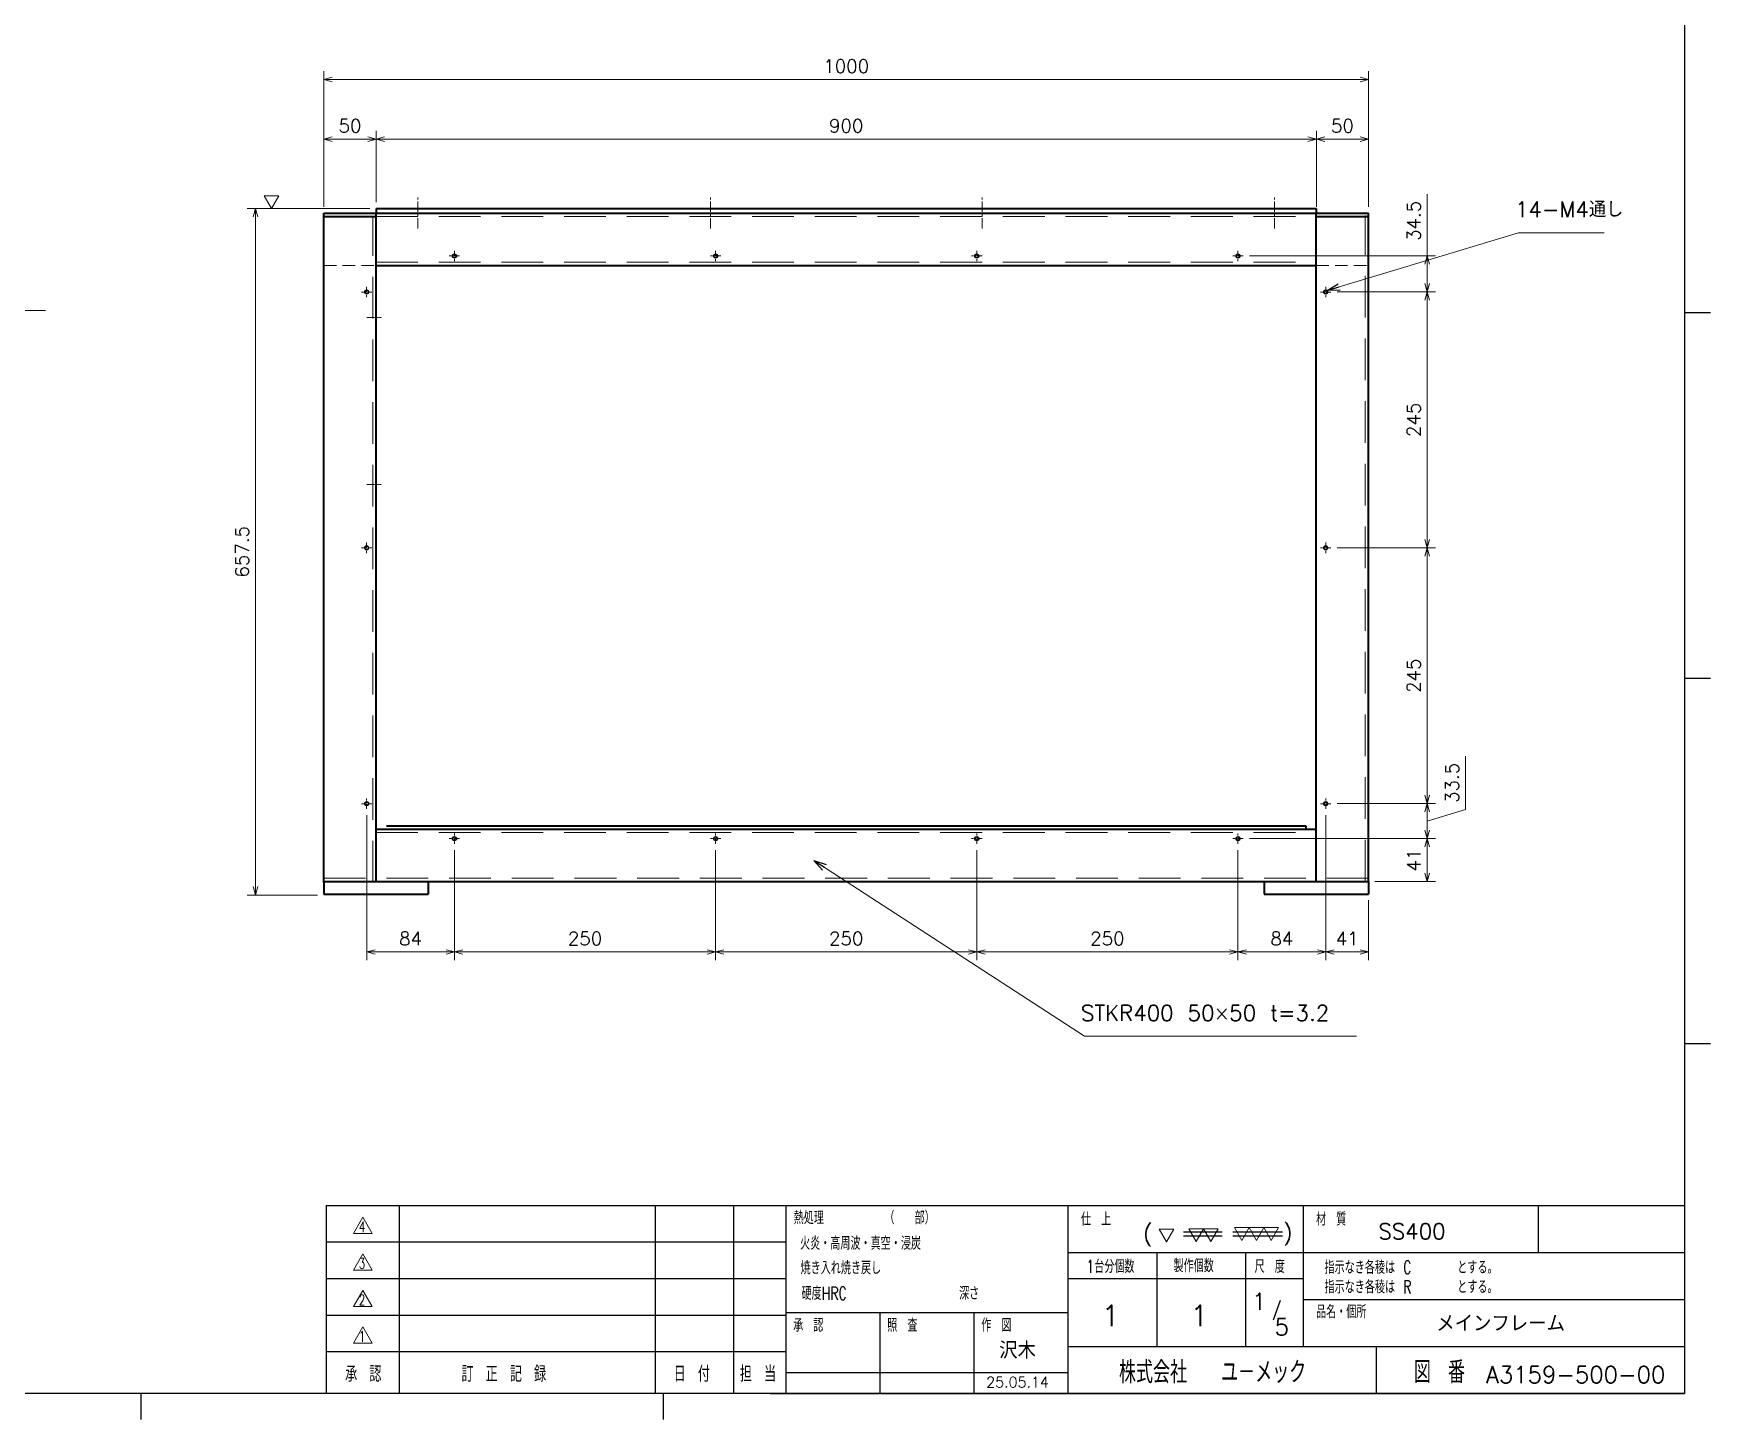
# Model space of a CAD drawing. Header units: millimetres. Extents: x 6568 to 10713, y -5304 to -2399.
# Drawn here: x 9082 to 10688, y -5244 to -3917 of the extents above; entities that cross this region are included whole.
import ezdxf
from ezdxf.enums import TextEntityAlignment as Align

# ---------------------------------------------------------------- set-up
doc = ezdxf.new("R2010")
doc.units = ezdxf.units.MM
doc.header["$LTSCALE"] = 8
doc.header["$MEASUREMENT"] = 0
doc.linetypes.add('CENTER', pattern=[2, 1.25, -0.25, 0.25, -0.25])
doc.linetypes.add('DASHED', pattern=[0.75, 0.5, -0.25])
doc.layers.add('DIMENSION', color=5, linetype='Continuous', lineweight=15)
doc.layers.add('寸法', color=143, linetype='Continuous', lineweight=15)
for name, color, linetype in [('TXT1', 5, 'Continuous'), ('図面枠', 6, 'Continuous'), ('文字', 3, 'Continuous')]:
    doc.layers.add(name, color=color, linetype=linetype)
doc.styles.get("Standard").update_dxf_attribs({"font": 'txt.shx', "bigfont": 'extfont.shx'})
doc.dimstyles.get("Standard").update_dxf_attribs({"dimtxt": 3.2, "dimasz": 2.5, "dimexe": 1.5, "dimexo": 2, "dimgap": 1, "dimtad": 3, "dimdec": 3, "dimdsep": 46, "dimtxsty": 'Standard', "dimblk": 'OPEN30', "dimcen": 0.1, "dimclrd": 5, "dimclre": 5, "dimclrt": 5, "dimazin": 2, "dimtfac": 0.4, "dimtdec": 3, "dimtmove": 0, "dimatfit": 3, "dimldrblk": 'OPEN30', "dimfxl": 1, "dimtolj": 2, "dimlwd": 15, "dimlwe": 15, "dimarcsym": 0})
doc.dimstyles.new('STANDARD$0', dxfattribs={"dimtxt": 0.18, "dimasz": 0.18, "dimexe": 0.18, "dimexo": 0.0625, "dimgap": 0.09, "dimtad": 0, "dimtih": 1, "dimtoh": 1, "dimdec": 4, "dimzin": 0, "dimdsep": 46, "dimtxsty": 'Standard', "dimcen": 0.09, "dimadec": 0, "dimazin": 0, "dimtfac": 1, "dimtdec": 4, "dimtofl": 0, "dimtmove": 0, "dimatfit": 3, "dimfxl": 1, "dimtolj": 1, "dimtzin": 0, "dimarcsym": 0})

# ---------------------------------------------------------------- blocks, each defined once
blk = doc.blocks.new('P1BA02')
for p, q in [((-1.5, 2.6), (1.5, 2.6)), ((0, 0), (-1.5, 2.6)), ((1.5, 2.6), (0, 0)), ((3, 0), (1.5, 2.6)), ((1.5, 2.6), (4.5, 2.6)), ((4.5, 2.6), (3, 0))]:
    blk.add_line(p, q)
blk = doc.blocks.new('P1BA03')
for p, q in [((-1.5, 2.6), (1.5, 2.6)), ((0, 0), (-1.5, 2.6)), ((1.5, 2.6), (0, 0)), ((1.5, 2.6), (4.5, 2.6)), ((3, 0), (1.5, 2.6)), ((4.5, 2.6), (3, 0)), ((6, 0), (4.5, 2.6)), ((4.5, 2.6), (7.5, 2.6)), ((7.5, 2.6), (6, 0))]:
    blk.add_line(p, q)
blk = doc.blocks.new('P1BA01')
for p, q in [((0, 0), (-1.5, 2.6)), ((-1.5, 2.6), (1.5, 2.6)), ((1.5, 2.6), (0, 0))]:
    blk.add_line(p, q)
blk = doc.blocks.new('YumA1')
at = {"layer": '図面枠', "color": 6, "linetype": 'Continuous'}
for p, q in [((819, 571), (819, 17)), ((819, 109), (819, 17)), ((559, 53), (819, 53)), ((559, 53), (559, 17)), ((573, 53), (573, 17)), ((622, 53), (622, 17)), ((637, 53), (637, 17)), ((647, 53), (647, 17)), ((701, 53), (701, 17)), ((746, 53), (746, 26)), ((791, 53), (791, 44)), ((559, 46), (647, 46)), ((701, 44), (819, 44)), ((718, 44), (718, 26)), ((735, 44), (735, 26)), ((559, 39), (647, 39)), ((701, 39), (746, 39)), ((647, 32.5), (701, 32.5)), ((665, 32.5), (665, 17)), ((683, 32.5), (683, 17)), ((746, 35), (819, 35)), ((559, 32), (647, 32)), ((701, 26), (819, 26)), ((760, 26), (760, 17)), ((559, 25), (647, 25)), ((647, 21), (701, 21)), ((644, 17), (819, 17))]:
    blk.add_line(p, q, dxfattribs=at)
at = {"layer": '図面枠', "color": 3, "linetype": 'Continuous'}
for p, q in [((819, 224), (824, 224)), ((819, 154), (824, 154)), ((819, 84), (824, 84)), ((523.5, 17), (523.5, 12)), ((623.5, 17), (623.5, 12))]:
    blk.add_line(p, q, dxfattribs=at)
at = {"layer": '図面枠', "linetype": 'Continuous'}
blk.add_line((819, 17), (28, 17), dxfattribs=at)
at = {"layer": '寸法'}
for p, q in [((566, 50.72), (564.21, 47.62)), ((566, 50.72), (567.79, 47.62)), ((564.21, 47.62), (567.79, 47.62)), ((566, 43.72), (564.21, 40.62)), ((566, 43.72), (567.79, 40.62)), ((564.21, 40.62), (567.79, 40.62)), ((566, 36.72), (564.21, 33.62)), ((566, 36.72), (567.79, 33.62)), ((564.21, 33.62), (567.79, 33.62)), ((566, 29.72), (564.21, 26.62)), ((566, 29.72), (567.79, 26.62)), ((564.21, 26.62), (567.79, 26.62))]:
    blk.add_line(p, q, dxfattribs=at)
at = {"layer": '文字', "width": 0.70141}
for s, height, p in [('熱処理\u3000\u3000\u3000\u3000\u3000\u3000（\u3000\u3000部）', 2.5, (648.5, 49.4)), ('仕\u3000上', 2.5, (703.49, 49.13)), ('材\u3000質', 2.5, (748.49, 49.13)), ('4', 2, (565.27, 47.9)), ('火炎・高周波・真空・浸炭', 2.5, (649.72, 44.5)), ('3', 2, (565.27, 40.9)), ('焼き入れ焼き戻し', 2.5, (649.81, 39.8)), ('1台分個数', 2.5, (704.52, 40.07)), ('製作個数', 2.5, (721.21, 40.2)), ('尺\u3000度', 2.5, (736.73, 40.07)), ('指示なき各稜は C     とする。', 2.5, (750.12, 39.89)), ('指示なき各稜は R     とする。', 2.5, (750.12, 36.14)), ('2', 2, (565.27, 33.9)), ('硬度HRC         \u3000\u3000\u3000深さ', 2.5, (650, 34.91)), (' /', 2.5, (738.56, 31.84)), ('品名・個所', 2.5, (748.49, 31.39)), ('1', 2, (565.27, 26.9)), ('承\u3000認', 2.5, (648.4, 28.8)), ('照\u3000査', 2.5, (666.4, 28.8)), ('作\u3000図', 2.5, (684.4, 28.8)), ('訂\u3000正\u3000記\u3000録', 3, (584.9, 19.22)), ('日\u3000付', 3, (625.53, 19.22)), ('担\u3000当', 3, (638.19, 19.22)), ('株式会社\u3000\u3000ユ－メック', 4.225, (710.76, 18.94)), ('図\u3000番', 4.225, (767.23, 18.94)), ('承\u3000認', 3, (562.63, 19.22))]:
    blk.add_text(s, height=height, dxfattribs=at).set_placement(p)
blk = doc.blocks.new('_Open30')
at = {"color": 0, "lineweight": -2}
for p, q in [((-1, 0.27), (0, 0)), ((0, 0), (-1, -0.27)), ((0, 0), (-1, 0))]:
    blk.add_line(p, q, dxfattribs=at)
blk = doc.blocks.new('*D333')
at = {"color": 4, "linetype": 'Continuous', "lineweight": 13}
for p, q in [((9360.3, -4082.6), (9360.3, -3952.7)), ((9368.3, -3960.7), (10352.3, -3960.7)), ((10360.3, -4082.6), (10360.3, -3952.7))]:
    blk.add_line(p, q, dxfattribs=at)
at = {"color": 4, "linetype": 'Continuous', "lineweight": 13, "xscale": 8, "yscale": 8, "zscale": 8, "rotation": 180}
blk.add_blockref('_Open30', (9360.3, -3960.7), dxfattribs=at)
at = {"color": 4, "linetype": 'Continuous', "lineweight": 13, "xscale": 8, "yscale": 8, "zscale": 8}
blk.add_blockref('_Open30', (10360.3, -3960.7), dxfattribs=at)
at = {"color": 4, "linetype": 'Continuous', "lineweight": 13, "insert": (9860.3, -3947.9), "char_height": 12.8, "attachment_point": 5}
blk.add_mtext('\\A2;1000', dxfattribs=at)
blk = doc.blocks.new('*D334')
at = {"color": 4, "linetype": 'Continuous', "lineweight": 13}
for p, q in [((9360.3, -4082.6), (9360.3, -4009.8)), ((9410.3, -4078.1), (9410.3, -4009.8)), ((9368.3, -4017.8), (9402.3, -4017.8))]:
    blk.add_line(p, q, dxfattribs=at)
at = {"color": 4, "linetype": 'Continuous', "lineweight": 13, "xscale": 8, "yscale": 8, "zscale": 8, "rotation": 180}
blk.add_blockref('_Open30', (9360.3, -4017.8), dxfattribs=at)
at = {"color": 4, "linetype": 'Continuous', "lineweight": 13, "xscale": 8, "yscale": 8, "zscale": 8}
blk.add_blockref('_Open30', (9410.3, -4017.8), dxfattribs=at)
at = {"color": 4, "linetype": 'Continuous', "lineweight": 13, "insert": (9385.3, -4005), "char_height": 12.8, "attachment_point": 5}
blk.add_mtext('\\A2;50', dxfattribs=at)
blk = doc.blocks.new('*D335')
at = {"color": 4, "linetype": 'Continuous', "lineweight": 13}
for p, q in [((9410.3, -4078.1), (9410.3, -4009.8)), ((10310.3, -4082.6), (10310.3, -4009.8)), ((9418.3, -4017.8), (10302.3, -4017.8))]:
    blk.add_line(p, q, dxfattribs=at)
at = {"color": 4, "linetype": 'Continuous', "lineweight": 13, "xscale": 8, "yscale": 8, "zscale": 8, "rotation": 180}
blk.add_blockref('_Open30', (9410.3, -4017.8), dxfattribs=at)
at = {"color": 4, "linetype": 'Continuous', "lineweight": 13, "xscale": 8, "yscale": 8, "zscale": 8}
blk.add_blockref('_Open30', (10310.3, -4017.8), dxfattribs=at)
at = {"color": 4, "linetype": 'Continuous', "lineweight": 13, "insert": (9860.3, -4005), "char_height": 12.8, "attachment_point": 5}
blk.add_mtext('\\A2;900', dxfattribs=at)
blk = doc.blocks.new('*D336')
at = {"color": 4, "linetype": 'Continuous', "lineweight": 13}
for p, q in [((10310.3, -4082.6), (10310.3, -4009.8)), ((10360.3, -4082.6), (10360.3, -4009.8)), ((10318.3, -4017.8), (10352.3, -4017.8))]:
    blk.add_line(p, q, dxfattribs=at)
at = {"color": 4, "linetype": 'Continuous', "lineweight": 13, "xscale": 8, "yscale": 8, "zscale": 8, "rotation": 180}
blk.add_blockref('_Open30', (10310.3, -4017.8), dxfattribs=at)
at = {"color": 4, "linetype": 'Continuous', "lineweight": 13, "xscale": 8, "yscale": 8, "zscale": 8}
blk.add_blockref('_Open30', (10360.3, -4017.8), dxfattribs=at)
at = {"color": 4, "linetype": 'Continuous', "lineweight": 13, "insert": (10335.3, -4005), "char_height": 12.8, "attachment_point": 5}
blk.add_mtext('\\A2;50', dxfattribs=at)
blk = doc.blocks.new('*D337')
at = {"color": 4, "linetype": 'Continuous', "lineweight": 13}
for p, q in [((9404.3, -4084.1), (9286.8, -4084.1)), ((9294.8, -4092.1), (9294.8, -4733.6)), ((9354.3, -4741.6), (9286.8, -4741.6))]:
    blk.add_line(p, q, dxfattribs=at)
at = {"color": 4, "linetype": 'Continuous', "lineweight": 13, "xscale": 8, "yscale": 8, "zscale": 8}
for p, rotation in [((9294.8, -4084.1), 90), ((9294.8, -4741.6), 270)]:
    blk.add_blockref('_Open30', p, dxfattribs=dict(at, rotation=rotation))
at = {"color": 4, "linetype": 'Continuous', "lineweight": 13, "insert": (9282, -4412.9), "char_height": 12.8, "attachment_point": 5, "rotation": 90}
blk.add_mtext('\\A2;657.5', dxfattribs=at)
blk = doc.blocks.new('*D397')
at = {"color": 4, "linetype": 'Continuous', "lineweight": 13}
for p, q in [((10453.1, -4659.8), (10453.1, -4608.6)), ((10330.3, -4654.1), (10424.3, -4654.1)), ((10416.3, -4670.9), (10453.1, -4659.8)), ((10416.3, -4679.6), (10416.3, -4662.1)), ((10246.3, -4687.6), (10424.3, -4687.6))]:
    blk.add_line(p, q, dxfattribs=at)
at = {"color": 4, "linetype": 'Continuous', "lineweight": 13, "xscale": 8, "yscale": 8, "zscale": 8}
for p, rotation in [((10416.3, -4654.1), 90), ((10416.3, -4687.6), 270)]:
    blk.add_blockref('_Open30', p, dxfattribs=dict(at, rotation=rotation))
at = {"color": 4, "linetype": 'Continuous', "lineweight": 13, "insert": (10440.3, -4634.2), "char_height": 12.8, "attachment_point": 5, "rotation": 90}
blk.add_mtext('\\A2;33.5', dxfattribs=at)
blk = doc.blocks.new('*D398')
at = {"color": 4, "linetype": 'Continuous', "lineweight": 13}
for p, q in [((10330.3, -4409.1), (10424.3, -4409.1)), ((10416.3, -4646.1), (10416.3, -4417.1)), ((10330.3, -4654.1), (10424.3, -4654.1))]:
    blk.add_line(p, q, dxfattribs=at)
at = {"color": 4, "linetype": 'Continuous', "lineweight": 13, "xscale": 8, "yscale": 8, "zscale": 8}
for p, rotation in [((10416.3, -4409.1), 90), ((10416.3, -4654.1), 270)]:
    blk.add_blockref('_Open30', p, dxfattribs=dict(at, rotation=rotation))
at = {"color": 4, "linetype": 'Continuous', "lineweight": 13, "insert": (10403.5, -4531.6), "char_height": 12.8, "attachment_point": 5, "rotation": 90}
blk.add_mtext('\\A2;245', dxfattribs=at)
blk = doc.blocks.new('*D399')
at = {"color": 4, "linetype": 'Continuous', "lineweight": 13}
for p, q in [((10330.3, -4164.1), (10424.3, -4164.1)), ((10416.3, -4401.1), (10416.3, -4172.1)), ((10330.3, -4409.1), (10424.3, -4409.1))]:
    blk.add_line(p, q, dxfattribs=at)
at = {"color": 4, "linetype": 'Continuous', "lineweight": 13, "xscale": 8, "yscale": 8, "zscale": 8}
for p, rotation in [((10416.3, -4164.1), 90), ((10416.3, -4409.1), 270)]:
    blk.add_blockref('_Open30', p, dxfattribs=dict(at, rotation=rotation))
at = {"color": 4, "linetype": 'Continuous', "lineweight": 13, "insert": (10403.5, -4286.6), "char_height": 12.8, "attachment_point": 5, "rotation": 90}
blk.add_mtext('\\A2;245', dxfattribs=at)
blk = doc.blocks.new('*D400')
at = {"color": 4, "linetype": 'Continuous', "lineweight": 13}
for p, q in [((10246.3, -4687.6), (10424.3, -4687.6)), ((10416.3, -4695.6), (10416.3, -4720.6)), ((10366.3, -4728.6), (10424.3, -4728.6))]:
    blk.add_line(p, q, dxfattribs=at)
at = {"color": 4, "linetype": 'Continuous', "lineweight": 13, "xscale": 8, "yscale": 8, "zscale": 8}
for p, rotation in [((10416.3, -4687.6), 90), ((10416.3, -4728.6), 270)]:
    blk.add_blockref('_Open30', p, dxfattribs=dict(at, rotation=rotation))
at = {"color": 4, "linetype": 'Continuous', "lineweight": 13, "insert": (10403.5, -4708.1), "char_height": 12.8, "attachment_point": 5, "rotation": 90}
blk.add_mtext('\\A2;41', dxfattribs=at)
blk = doc.blocks.new('*D401')
at = {"color": 4, "linetype": 'Continuous', "lineweight": 13}
for p, q in [((10416.3, -4129.6), (10416.3, -4070.4)), ((10246.3, -4129.6), (10424.3, -4129.6)), ((10416.3, -4156.1), (10416.3, -4137.6)), ((10330.3, -4164.1), (10424.3, -4164.1))]:
    blk.add_line(p, q, dxfattribs=at)
at = {"color": 4, "linetype": 'Continuous', "lineweight": 13, "xscale": 8, "yscale": 8, "zscale": 8}
for p, rotation in [((10416.3, -4129.6), 90), ((10416.3, -4164.1), 270)]:
    blk.add_blockref('_Open30', p, dxfattribs=dict(at, rotation=rotation))
at = {"color": 4, "linetype": 'Continuous', "lineweight": 13, "insert": (10403.5, -4096), "char_height": 12.8, "attachment_point": 5, "rotation": 90}
blk.add_mtext('\\A2;34.5', dxfattribs=at)
blk = doc.blocks.new('*D407')
at = {"color": 4, "linetype": 'Continuous', "lineweight": 13}
for p, q in [((10319.3, -4665.1), (10319.3, -4804.1)), ((10360.3, -4746.6), (10360.3, -4804.1)), ((10352.3, -4796.1), (10327.3, -4796.1))]:
    blk.add_line(p, q, dxfattribs=at)
at = {"color": 4, "linetype": 'Continuous', "lineweight": 13, "xscale": 8, "yscale": 8, "zscale": 8, "rotation": 180}
blk.add_blockref('_Open30', (10319.3, -4796.1), dxfattribs=at)
at = {"color": 4, "linetype": 'Continuous', "lineweight": 13, "xscale": 8, "yscale": 8, "zscale": 8}
blk.add_blockref('_Open30', (10360.3, -4796.1), dxfattribs=at)
at = {"color": 4, "linetype": 'Continuous', "lineweight": 13, "insert": (10339.8, -4783.3), "char_height": 12.8, "attachment_point": 5}
blk.add_mtext('\\A2;41', dxfattribs=at)
blk = doc.blocks.new('*D408')
at = {"color": 4, "linetype": 'Continuous', "lineweight": 13}
for p, q in [((10319.3, -4665.1), (10319.3, -4804.1)), ((10235.3, -4698.6), (10235.3, -4804.1)), ((10311.3, -4796.1), (10243.3, -4796.1))]:
    blk.add_line(p, q, dxfattribs=at)
at = {"color": 4, "linetype": 'Continuous', "lineweight": 13, "xscale": 8, "yscale": 8, "zscale": 8, "rotation": 180}
blk.add_blockref('_Open30', (10235.3, -4796.1), dxfattribs=at)
at = {"color": 4, "linetype": 'Continuous', "lineweight": 13, "xscale": 8, "yscale": 8, "zscale": 8}
blk.add_blockref('_Open30', (10319.3, -4796.1), dxfattribs=at)
at = {"color": 4, "linetype": 'Continuous', "lineweight": 13, "insert": (10277.3, -4783.3), "char_height": 12.8, "attachment_point": 5}
blk.add_mtext('\\A2;84', dxfattribs=at)
blk = doc.blocks.new('*D409')
at = {"color": 4, "linetype": 'Continuous', "lineweight": 13}
for p, q in [((9985.3, -4698.6), (9985.3, -4804.1)), ((10235.3, -4698.6), (10235.3, -4804.1)), ((10227.3, -4796.1), (9993.3, -4796.1))]:
    blk.add_line(p, q, dxfattribs=at)
at = {"color": 4, "linetype": 'Continuous', "lineweight": 13, "xscale": 8, "yscale": 8, "zscale": 8, "rotation": 180}
blk.add_blockref('_Open30', (9985.3, -4796.1), dxfattribs=at)
at = {"color": 4, "linetype": 'Continuous', "lineweight": 13, "xscale": 8, "yscale": 8, "zscale": 8}
blk.add_blockref('_Open30', (10235.3, -4796.1), dxfattribs=at)
at = {"color": 4, "linetype": 'Continuous', "lineweight": 13, "insert": (10110.3, -4783.3), "char_height": 12.8, "attachment_point": 5}
blk.add_mtext('\\A2;250', dxfattribs=at)
blk = doc.blocks.new('*D410')
at = {"color": 4, "linetype": 'Continuous', "lineweight": 13}
for p, q in [((9735.3, -4698.6), (9735.3, -4804.1)), ((9985.3, -4698.6), (9985.3, -4804.1)), ((9977.3, -4796.1), (9743.3, -4796.1))]:
    blk.add_line(p, q, dxfattribs=at)
at = {"color": 4, "linetype": 'Continuous', "lineweight": 13, "xscale": 8, "yscale": 8, "zscale": 8, "rotation": 180}
blk.add_blockref('_Open30', (9735.3, -4796.1), dxfattribs=at)
at = {"color": 4, "linetype": 'Continuous', "lineweight": 13, "xscale": 8, "yscale": 8, "zscale": 8}
blk.add_blockref('_Open30', (9985.3, -4796.1), dxfattribs=at)
at = {"color": 4, "linetype": 'Continuous', "lineweight": 13, "insert": (9860.3, -4783.3), "char_height": 12.8, "attachment_point": 5}
blk.add_mtext('\\A2;250', dxfattribs=at)
blk = doc.blocks.new('*D411')
at = {"color": 4, "linetype": 'Continuous', "lineweight": 13}
for p, q in [((9485.3, -4698.6), (9485.3, -4804.1)), ((9735.3, -4698.6), (9735.3, -4804.1)), ((9727.3, -4796.1), (9493.3, -4796.1))]:
    blk.add_line(p, q, dxfattribs=at)
at = {"color": 4, "linetype": 'Continuous', "lineweight": 13, "xscale": 8, "yscale": 8, "zscale": 8, "rotation": 180}
blk.add_blockref('_Open30', (9485.3, -4796.1), dxfattribs=at)
at = {"color": 4, "linetype": 'Continuous', "lineweight": 13, "xscale": 8, "yscale": 8, "zscale": 8}
blk.add_blockref('_Open30', (9735.3, -4796.1), dxfattribs=at)
at = {"color": 4, "linetype": 'Continuous', "lineweight": 13, "insert": (9610.3, -4783.3), "char_height": 12.8, "attachment_point": 5}
blk.add_mtext('\\A2;250', dxfattribs=at)
blk = doc.blocks.new('*D412')
at = {"color": 4, "linetype": 'Continuous', "lineweight": 13}
for p, q in [((9401.3, -4665.1), (9401.3, -4804.1)), ((9485.3, -4698.6), (9485.3, -4804.1)), ((9477.3, -4796.1), (9409.3, -4796.1))]:
    blk.add_line(p, q, dxfattribs=at)
at = {"color": 4, "linetype": 'Continuous', "lineweight": 13, "xscale": 8, "yscale": 8, "zscale": 8, "rotation": 180}
blk.add_blockref('_Open30', (9401.3, -4796.1), dxfattribs=at)
at = {"color": 4, "linetype": 'Continuous', "lineweight": 13, "xscale": 8, "yscale": 8, "zscale": 8}
blk.add_blockref('_Open30', (9485.3, -4796.1), dxfattribs=at)
at = {"color": 4, "linetype": 'Continuous', "lineweight": 13, "insert": (9443.3, -4783.3), "char_height": 12.8, "attachment_point": 5}
blk.add_mtext('\\A2;84', dxfattribs=at)

msp = doc.modelspace()

# ---------------------------------------------------------------- linework, layer by layer
at = {"color": 4, "linetype": 'Continuous', "lineweight": 13}
for p, q in [((9310.0536, -4084.1282), (9303.0224, -4071.9497)), ((9303.0224, -4071.9497), (9317.0849, -4071.9497)), ((9317.0849, -4071.9497), (9310.0536, -4084.1282))]:
    msp.add_line(p, q, dxfattribs=at)
at = {"color": 1, "linetype": 'CENTER', "lineweight": 13}
for p, q in [((9450.2789, -4103.4679), (9450.2789, -4073.4051)), ((9730.2789, -4103.4679), (9730.2789, -4073.4051)), ((9990.2789, -4103.4679), (9990.2789, -4073.4051)), ((10270.2789, -4103.4679), (10270.2789, -4073.4051))]:
    msp.add_line(p, q, dxfattribs=at)
at = {"color": 105, "linetype": 'DASHED', "lineweight": 13, "ltscale": 3}
for p, q in [((9360.2789, -4088.6282), (9360.2789, -4138.6282)), ((9410.2789, -4091.8282), (9360.2789, -4091.8282)), ((9410.2789, -4138.6282), (9410.2789, -4088.6282)), ((10310.2789, -4088.6282), (10310.2789, -4138.6282)), ((10360.2789, -4138.6282), (10360.2789, -4088.6282)), ((9360.2789, -4138.6282), (9410.2789, -4138.6282)), ((10310.2789, -4138.6282), (10360.2789, -4138.6282))]:
    msp.add_line(p, q, dxfattribs=at)
at = {"color": 105, "lineweight": 35}
for p, q in [((9360.2789, -4729.6287), (9360.2789, -4088.6282)), ((9360.2789, -4088.6282), (9410.2789, -4088.6282)), ((9360.2789, -4091.8282), (9410.2789, -4091.8282)), ((9410.2789, -4084.1282), (9410.2789, -4088.6282)), ((9410.2789, -4084.1282), (10310.2789, -4084.1282)), ((9410.2789, -4729.6287), (9410.2789, -4088.6282)), ((9410.2789, -4088.6282), (10310.2789, -4088.6282)), ((10310.2789, -4084.1282), (10310.2789, -4088.6282)), ((10310.2789, -4728.6287), (10310.2789, -4088.6282)), ((10310.2789, -4088.6282), (10360.2789, -4088.6282)), ((10310.2789, -4091.8282), (10360.2789, -4091.8282)), ((10360.2789, -4728.6287), (10360.2789, -4088.6282)), ((9410.2789, -4138.6282), (10310.2789, -4138.6282)), ((9410.2789, -4678.6287), (10310.2789, -4678.6287)), ((9420.2789, -4675.4287), (10300.2789, -4675.4287)), ((10300.2789, -4675.4287), (10300.2789, -4678.6287)), ((9360.2789, -4728.6287), (10360.2789, -4728.6287)), ((9360.2789, -4728.6287), (9360.2789, -4740.6287)), ((9460.2789, -4728.6287), (9460.2789, -4740.6287)), ((10260.2789, -4728.6287), (10260.2789, -4740.6287)), ((10360.2789, -4728.6287), (10360.2789, -4740.6287)), ((9360.2789, -4740.6287), (9460.2789, -4740.6287)), ((10260.2789, -4740.6287), (10360.2789, -4740.6287))]:
    msp.add_line(p, q, dxfattribs=at)
at = {"color": 105, "linetype": 'DASHED', "lineweight": 9, "ltscale": 10}
for p, q in [((9407.0789, -4729.6287), (9407.0789, -4091.8282)), ((9410.2789, -4091.8282), (10310.2789, -4091.8282)), ((10357.0789, -4728.6287), (10357.0789, -4090.8282)), ((9410.2789, -4135.4282), (10310.2789, -4135.4282)), ((9410.2789, -4681.8287), (10310.2789, -4681.8287)), ((9360.2789, -4725.4287), (10360.2789, -4725.4287))]:
    msp.add_line(p, q, dxfattribs=at)
at = {"color": 1, "linetype": 'CENTER', "lineweight": 13, "ltscale": 0.5}
for p, q in [((9485.2789, -4124.6282), (9485.2789, -4134.6282)), ((9735.2789, -4124.6282), (9735.2789, -4134.6282)), ((9985.2789, -4124.6282), (9985.2789, -4134.6282)), ((10235.2789, -4124.6282), (10235.2789, -4134.6282)), ((9490.2789, -4129.6282), (9480.2789, -4129.6282)), ((9740.2789, -4129.6282), (9730.2789, -4129.6282)), ((9990.2789, -4129.6282), (9980.2789, -4129.6282)), ((10240.2789, -4129.6282), (10230.2789, -4129.6282)), ((9396.2789, -4164.128), (9406.2789, -4164.128)), ((9401.2789, -4159.128), (9401.2789, -4169.128)), ((10324.2789, -4164.128), (10314.2789, -4164.128)), ((10319.2789, -4159.128), (10319.2789, -4169.128)), ((9396.2789, -4409.1285), (9406.2789, -4409.1285)), ((9401.2789, -4404.1285), (9401.2789, -4414.1285)), ((10324.2789, -4409.1285), (10314.2789, -4409.1285)), ((10319.2789, -4404.1285), (10319.2789, -4414.1285)), ((9396.2789, -4654.129), (9406.2789, -4654.129)), ((9401.2789, -4659.129), (9401.2789, -4649.129)), ((10324.2789, -4654.129), (10314.2789, -4654.129)), ((10319.2789, -4659.129), (10319.2789, -4649.129)), ((9485.2789, -4692.6287), (9485.2789, -4682.6287)), ((9735.2789, -4692.6287), (9735.2789, -4682.6287)), ((9985.2789, -4692.6287), (9985.2789, -4682.6287)), ((10235.2789, -4692.6287), (10235.2789, -4682.6287)), ((9490.2789, -4687.6287), (9480.2789, -4687.6287)), ((9740.2789, -4687.6287), (9730.2789, -4687.6287)), ((9990.2789, -4687.6287), (9980.2789, -4687.6287)), ((10240.2789, -4687.6287), (10230.2789, -4687.6287))]:
    msp.add_line(p, q, dxfattribs=at)
at = {"color": 105, "ltscale": 3}
msp.add_line((9410.2789, -4168.6282), (9410.2789, -4368.6282), dxfattribs=at)
at = {"color": 1, "linetype": 'CENTER', "lineweight": 13, "ltscale": 0.01}
for p, q in [((9401.3521, -4188.6282), (9415.3521, -4188.6282)), ((9401.3521, -4348.6282), (9415.3521, -4348.6282))]:
    msp.add_line(p, q, dxfattribs=at)
for p, q in [((10183.2666, -5064.0123), (10220.2748, -5064.0123)), ((10183.2666, -5067.8847), (10220.2748, -5067.8847)), ((10230.212, -5064.0123), (10277.9721, -5064.0123)), ((10230.212, -5067.8847), (10277.9721, -5067.8847))]:
    msp.add_line(p, q)
at = {"color": 105, "ltscale": 2}
for centre, radius in [((9485.2789, -4129.6282), 2), ((9485.2789, -4129.6282), 1.6), ((9735.2789, -4129.6282), 2), ((9735.2789, -4129.6282), 1.6), ((9985.2789, -4129.6282), 2), ((9985.2789, -4129.6282), 1.6), ((10235.2789, -4129.6282), 2), ((10235.2789, -4129.6282), 1.6), ((9401.2789, -4164.128), 2), ((9401.2789, -4164.128), 1.6), ((10319.2789, -4164.128), 2), ((10319.2789, -4164.128), 1.6), ((9401.2789, -4409.1285), 2), ((9401.2789, -4409.1285), 1.6), ((10319.2789, -4409.1285), 2), ((10319.2789, -4409.1285), 1.6), ((9401.2789, -4654.129), 2), ((9401.2789, -4654.129), 1.6), ((10319.2789, -4654.129), 2), ((10319.2789, -4654.129), 1.6), ((9485.2789, -4687.6287), 2), ((9485.2789, -4687.6287), 1.6), ((9735.2789, -4687.6287), 2), ((9735.2789, -4687.6287), 1.6), ((9985.2789, -4687.6287), 2), ((9985.2789, -4687.6287), 1.6), ((10235.2789, -4687.6287), 2), ((10235.2789, -4687.6287), 1.6)]:
    msp.add_circle(centre, radius, dxfattribs=at)

# ---------------------------------------------------------------- block references
at = {"layer": 'DIMENSION', "xscale": 4.687498125000274, "yscale": 4.687498125000274, "zscale": 4.687498125}
for name, p in [('P1BA01', (10166.7871, -5073.8213)), ('P1BA02', (10195.3314, -5073.373)), ('P1BA03', (10239.0668, -5072.3253))]:
    msp.add_blockref(name, p, dxfattribs=at)
at = {"layer": '図面枠', "xscale": 4.999997979999534, "yscale": 4.999997980000443, "zscale": 4.999997980000008}
msp.add_blockref('YumA1', (6567.5441, -5303.8499), dxfattribs=at)

# ---------------------------------------------------------------- texts
at = {"layer": 'DIMENSION'}
for s, p in [('(', (10149.0332, -5066.8012)), (')', (10283.0757, -5065.8547))]:
    msp.add_text(s, height=15, dxfattribs=at).set_placement(p, align=Align.MIDDLE)
at = {"layer": 'DIMENSION', "color": 4, "lineweight": 13, "char_height": 15, "attachment_point": 7}
for s, insert in [('14-M4通し', (10500.4767, -4092.5398)), ('STKR400 50×50 t=3.2', (10084.9709, -4862.0632))]:
    msp.add_mtext(s, dxfattribs=dict(at, insert=insert))
at = {"layer": 'TXT1'}
for s, height, p in [('SS400', 14.99999, (10401.8052, -5063.6056)), ('1', 20, (10113.3238, -5144.4632)), ('1', 20, (10198.3238, -5144.4632)), ('1', 16, (10255.5088, -5130.7576)), ('5', 16, (10277.2389, -5155.0836)), ('メインフレーム', 15.99999, (10486.7166, -5151.6084)), ('沢木', 15.99999, (10024.301, -5176.8031)), ('25.05.14', 10, (10024.301, -5208.0794))]:
    msp.add_text(s, height=height, dxfattribs=at).set_placement(p, align=Align.MIDDLE)
msp.add_text('A3159-500-00', height=15.999994, dxfattribs=at).set_placement((10472.8094, -5208.9481))

# ---------------------------------------------------------------- dimensions: what is measured, and where the dimension line sits
at = {"color": 4, "linetype": 'Continuous', "lineweight": 13}
for base, p1, p2, picture, middle in [((10360.2789, -3960.6634), (9360.2789, -4088.6282), (10360.2789, -4088.6282), '*D333', (9860.2789, -3947.8634)), ((9410.2789, -4017.8215), (9360.2789, -4088.6282), (9410.2789, -4084.1282), '*D334', (9385.2789, -4005.0215)), ((10310.2789, -4017.8215), (9410.2789, -4084.1282), (10310.2789, -4088.6282), '*D335', (9860.2789, -4005.0215)), ((10360.2789, -4017.8215), (10310.2789, -4088.6282), (10360.2789, -4088.6282), '*D336', (10335.2789, -4005.0215)), ((9401.2789, -4796.0675), (9485.2789, -4692.6287), (9401.2789, -4659.129), '*D412', (9443.2789, -4783.2675)), ((10235.2789, -4796.0675), (10319.2789, -4659.129), (10235.2789, -4692.6287), '*D408', (10277.2789, -4783.2675)), ((10319.2789, -4796.0675), (10360.2789, -4740.6287), (10319.2789, -4659.129), '*D407', (10339.7789, -4783.2675)), ((9485.2789, -4796.0675), (9735.2789, -4692.6287), (9485.2789, -4692.6287), '*D411', (9610.2789, -4783.2675)), ((9735.2789, -4796.0675), (9985.2789, -4692.6287), (9735.2789, -4692.6287), '*D410', (9860.2789, -4783.2675)), ((9985.2789, -4796.0675), (10235.2789, -4692.6287), (9985.2789, -4692.6287), '*D409', (10110.2789, -4783.2675))]:
    dim = msp.add_linear_dim(base=base, p1=p1, p2=p2, dimstyle='STANDARD$0', override={"dimscale": 4, "dimtxt": 3.2, "dimasz": 2, "dimexe": 2, "dimexo": 1.5, "dimgap": 1.6, "dimtad": 3, "dimtih": 0, "dimtoh": 0, "dimdec": 3, "dimzin": 8, "dimdsep": 0, "dimblk1": 'Open30', "dimblk2": 'Open30', "dimsah": 1, "dimcen": 0.1, "dimclrd": 4, "dimclre": 4, "dimclrt": 4, "dimadec": 2, "dimazin": 2, "dimtp": 0.03, "dimtfac": 0.7, "dimtdec": 3, "dimtofl": 1, "dimldrblk": 'Open30', "dimtvp": 0.7, "dimtolj": 2, "dimtzin": 8, "dimlwd": 13, "dimlwe": 13}, dxfattribs=at)
    dim.commit()
    dim.dimension.update_dxf_attribs({"geometry": picture, "text_midpoint": middle})
dim = msp.add_linear_dim(base=(10416.2956, -4164.128), p1=(10240.2789, -4129.6282), p2=(10324.2789, -4164.128), angle=90, dimstyle='STANDARD$0', override={"dimscale": 4, "dimtxt": 3.2, "dimasz": 2, "dimexe": 2, "dimexo": 1.5, "dimgap": 1.6, "dimtad": 3, "dimtih": 0, "dimtoh": 0, "dimdec": 1, "dimzin": 8, "dimdsep": 0, "dimblk1": 'Open30', "dimblk2": 'Open30', "dimsah": 1, "dimcen": 0.1, "dimclrd": 4, "dimclre": 4, "dimclrt": 4, "dimadec": 2, "dimazin": 2, "dimtp": 0.03, "dimtfac": 0.7, "dimtdec": 3, "dimtofl": 1, "dimldrblk": 'Open30', "dimtvp": 0.7, "dimtolj": 2, "dimtzin": 8, "dimlwd": 13, "dimlwe": 13}, dxfattribs=at)
dim.commit()
dim.dimension.update_dxf_attribs({"geometry": '*D401', "text_midpoint": (10416.2956, -4096.0282), "dimtype": 160})
for base, p1, p2, angle, override, picture, middle in [((9294.7526, -4741.6287), (9410.2789, -4084.1282), (9360.2789, -4741.6287), 90, {"dimscale": 4, "dimtxt": 3.2, "dimasz": 2, "dimexe": 2, "dimexo": 1.5, "dimgap": 1.6, "dimtad": 3, "dimtih": 0, "dimtoh": 0, "dimdec": 1, "dimzin": 8, "dimdsep": 0, "dimblk1": 'Open30', "dimblk2": 'Open30', "dimsah": 1, "dimcen": 0.1, "dimclrd": 4, "dimclre": 4, "dimclrt": 4, "dimadec": 2, "dimazin": 2, "dimtp": 0.03, "dimtfac": 0.7, "dimtdec": 3, "dimtofl": 1, "dimldrblk": 'Open30', "dimtvp": 0.7, "dimtolj": 2, "dimtzin": 8, "dimlwd": 13, "dimlwe": 13}, '*D337', (9281.9526, -4412.8785)), ((10416.2956, -4164.128), (10324.2789, -4409.1285), (10324.2789, -4164.128), 90, {"dimscale": 4, "dimtxt": 3.2, "dimasz": 2, "dimexe": 2, "dimexo": 1.5, "dimgap": 1.6, "dimtad": 3, "dimtih": 0, "dimtoh": 0, "dimdec": 1, "dimzin": 8, "dimdsep": 0, "dimblk1": 'Open30', "dimblk2": 'Open30', "dimsah": 1, "dimcen": 0.1, "dimclrd": 4, "dimclre": 4, "dimclrt": 4, "dimadec": 2, "dimazin": 2, "dimtp": 0.03, "dimtfac": 0.7, "dimtdec": 3, "dimtofl": 1, "dimldrblk": 'Open30', "dimtvp": 0.7, "dimtolj": 2, "dimtzin": 8, "dimlwd": 13, "dimlwe": 13}, '*D399', (10403.4956, -4286.6282)), ((10416.2956, -4409.1285), (10324.2789, -4654.129), (10324.2789, -4409.1285), 90, {"dimscale": 4, "dimtxt": 3.2, "dimasz": 2, "dimexe": 2, "dimexo": 1.5, "dimgap": 1.6, "dimtad": 3, "dimtih": 0, "dimtoh": 0, "dimdec": 1, "dimzin": 8, "dimdsep": 0, "dimblk1": 'Open30', "dimblk2": 'Open30', "dimsah": 1, "dimcen": 0.1, "dimclrd": 4, "dimclre": 4, "dimclrt": 4, "dimadec": 2, "dimazin": 2, "dimtp": 0.03, "dimtfac": 0.7, "dimtdec": 3, "dimtofl": 1, "dimldrblk": 'Open30', "dimtvp": 0.7, "dimtolj": 2, "dimtzin": 8, "dimlwd": 13, "dimlwe": 13}, '*D398', (10403.4956, -4531.6287)), ((10416.2956, -4654.129), (10240.2789, -4687.6287), (10324.2789, -4654.129), 90, {"dimscale": 4, "dimtxt": 3.2, "dimasz": 2, "dimexe": 2, "dimexo": 1.5, "dimgap": 1.6, "dimtad": 3, "dimtih": 0, "dimtoh": 0, "dimdec": 1, "dimzin": 8, "dimdsep": 0, "dimblk1": 'Open30', "dimblk2": 'Open30', "dimsah": 1, "dimcen": 0.1, "dimclrd": 4, "dimclre": 4, "dimclrt": 4, "dimadec": 2, "dimazin": 2, "dimtp": 0.03, "dimtfac": 0.7, "dimtdec": 3, "dimtofl": 1, "dimtmove": 1, "dimldrblk": 'Open30', "dimtvp": 0.7, "dimtolj": 2, "dimtzin": 8, "dimlwd": 13, "dimlwe": 13}, '*D397', (10440.2956, -4653.4388)), ((10416.2956, -4728.6287), (10240.2789, -4687.6287), (10360.2789, -4728.6287), 270, {"dimscale": 4, "dimtxt": 3.2, "dimasz": 2, "dimexe": 2, "dimexo": 1.5, "dimgap": 1.6, "dimtad": 3, "dimtih": 0, "dimtoh": 0, "dimdec": 1, "dimzin": 8, "dimdsep": 0, "dimblk1": 'Open30', "dimblk2": 'Open30', "dimsah": 1, "dimcen": 0.1, "dimclrd": 4, "dimclre": 4, "dimclrt": 4, "dimadec": 2, "dimazin": 2, "dimtp": 0.03, "dimtfac": 0.7, "dimtdec": 3, "dimtofl": 1, "dimldrblk": 'Open30', "dimtvp": 0.7, "dimtolj": 2, "dimtzin": 8, "dimlwd": 13, "dimlwe": 13}, '*D400', (10403.4956, -4708.1287))]:
    dim = msp.add_linear_dim(base=base, p1=p1, p2=p2, angle=angle, dimstyle='STANDARD$0', override=override, dxfattribs=at)
    dim.commit()
    dim.dimension.update_dxf_attribs({"geometry": picture, "text_midpoint": middle})

# ---------------------------------------------------------------- leaders
for points in [[(10320.7356, -4162.7575), (10503.8004, -4107.3248), (10585.7428, -4107.3248)], [(8711.4375, -4405.5935), (8943.7227, -4181.8731), (9093.8976, -4181.8731)], [(9829.382, -4708.4485), (10088.2946, -4876.8483), (10348.8738, -4876.8483)]]:
    msp.add_leader(points, dimstyle='Standard', override={"dimscale": 4, "dimtxt": 7, "dimasz": 3, "dimexe": 3, "dimexo": 3, "dimgap": 5, "dimlfac": 0.5, "dimdsep": 0, "dimclrd": 4, "dimclre": 4, "dimclrt": 4, "dimtp": 0.03, "dimtfac": 0.7, "dimtvp": 0.7, "dimlwd": 13, "dimlwe": 13}, dxfattribs=at)

doc.saveas('drawing.dxf')
